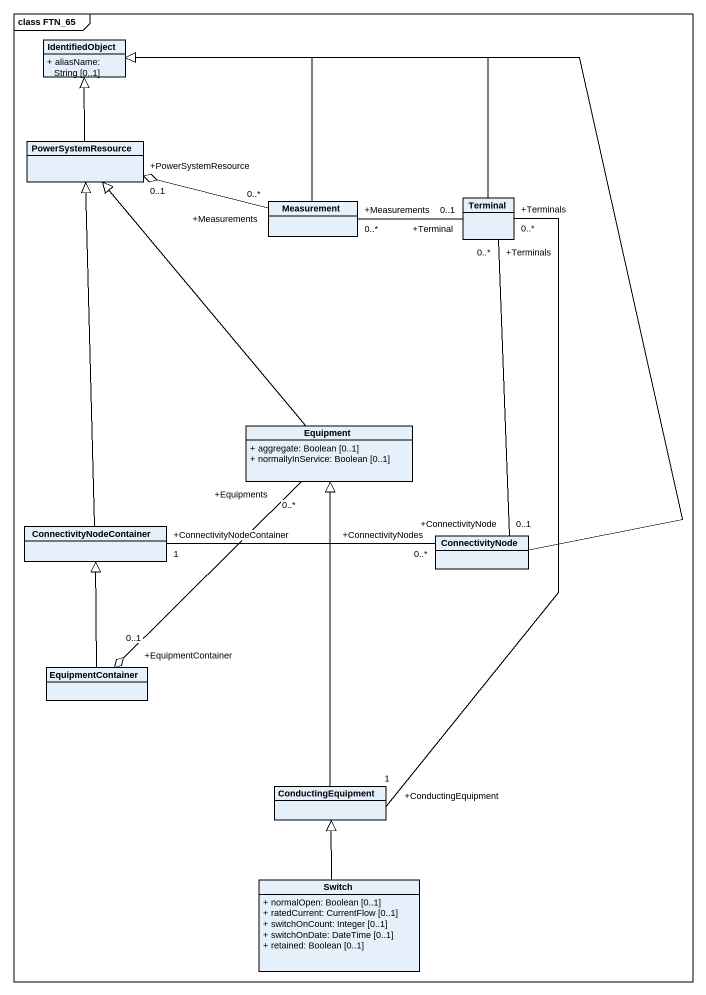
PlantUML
@startuml
mainframe class FTN_65
hide circle
hide empty members
skinparam classAttributeIconSize 0
class IdentifiedObject {
  + aliasName: String [0..1]
}
class PowerSystemResource
class Terminal
class Measurement
class Equipment {
  + aggregate: Boolean [0..1]
  + normallyInService: Boolean [0..1]
}
class ConnectivityNodeContainer
class ConnectivityNode
class EquipmentContainer
class ConductingEquipment
class Switch {
  + normalOpen: Boolean [0..1]
  + ratedCurrent: CurrentFlow [0..1]
  + switchOnCount: Integer [0..1]
  + switchOnDate: DateTime [0..1]
  + retained: Boolean [0..1]
}
PowerSystemResource -up-|> IdentifiedObject
PowerSystemResource "+PowerSystemResource\n0..1" o-right- "+Measurements\n0..*" Measurement
Terminal -left-|> IdentifiedObject
Terminal "+Terminals\n0..*" -- "+ConnectivityNode\n0..1" ConnectivityNode
Terminal "+Terminals\n0..*" -- "+ConductingEquipment\n1" ConductingEquipment
Measurement -up-|> IdentifiedObject
Measurement "+Measurements\n0..*" -right- "+Terminal\n0..1" Terminal
Equipment -up-|> PowerSystemResource
ConnectivityNodeContainer -up-|> PowerSystemResource
ConnectivityNode -up-|> IdentifiedObject
ConnectivityNode "+ConnectivityNodes\n0..*" -left- "+ConnectivityNodeContainer\n1" ConnectivityNodeContainer
EquipmentContainer "+EquipmentContainer\n0..1" o-up- "+Equipments\n0..*" Equipment
EquipmentContainer -up-|> ConnectivityNodeContainer
ConductingEquipment -up-|> Equipment
Switch -up-|> ConductingEquipment
@enduml
